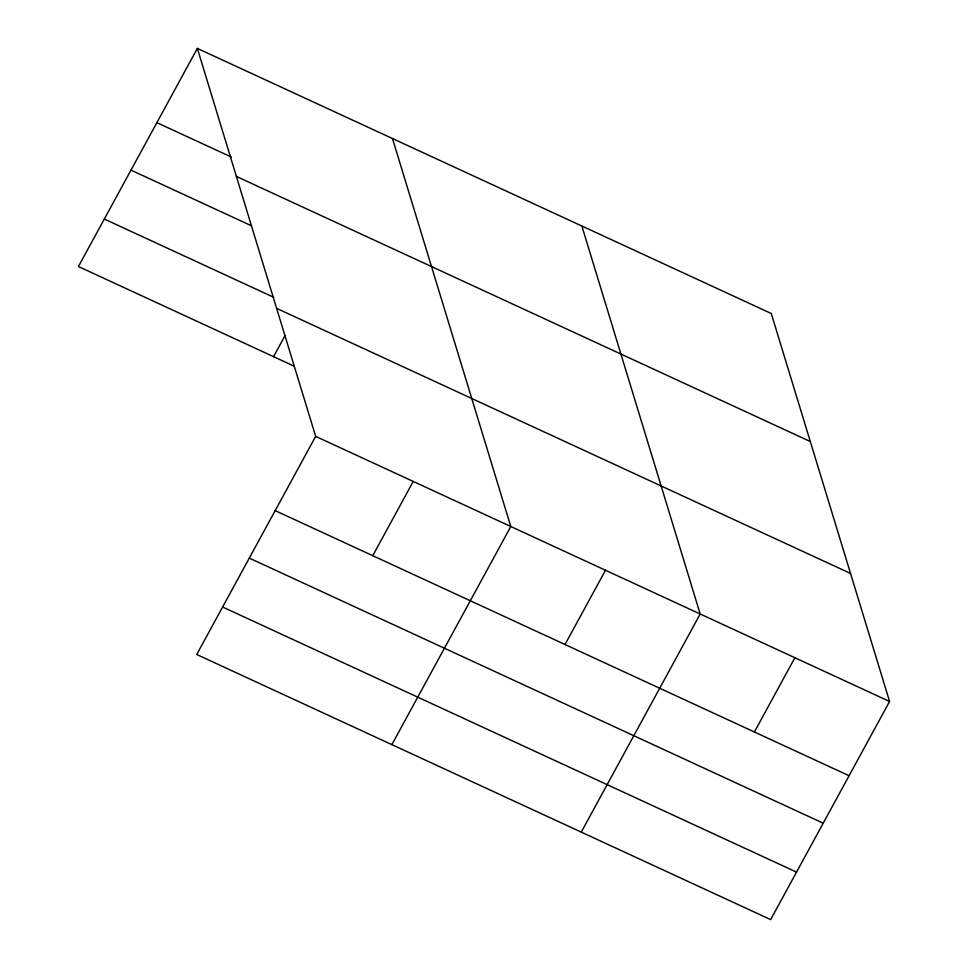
<?xml version="1.0" encoding="UTF-8"?>
<svg xmlns="http://www.w3.org/2000/svg" width="968" height="968" viewBox="0 0 968 968"><rect width="100%" height="100%" fill="white"/><g stroke="black" fill="none" stroke-linecap="round" stroke-linejoin="round"><path stroke-width="1.45" d="M197.351 48.4L315.665 436.374L196.734 654.501L770.649 919.6L889.58 701.473L771.266 313.499L197.351 48.4L78.42 266.527L294.139 366.17M273.557 356.66L285.064 335.557M372.753 555.692L413.227 481.447M391.871 744.634L510.789 526.507L392.476 138.533M565.01 644.494L605.484 570.249M581.26 832.117L700.179 613.99L581.865 226.016M754.399 731.99L794.873 657.732M156.864 122.646L231.4 157.07M236.398 176.43L810.301 441.529M130.982 170.126L251.583 225.834M104.314 219.046L273.69 297.285M276.618 308.344L850.533 573.443M315.665 436.374L889.58 701.473M275.178 510.62L849.093 775.731M249.296 558.1L823.211 823.199M222.628 607.021L796.531 872.12"/></g></svg>
